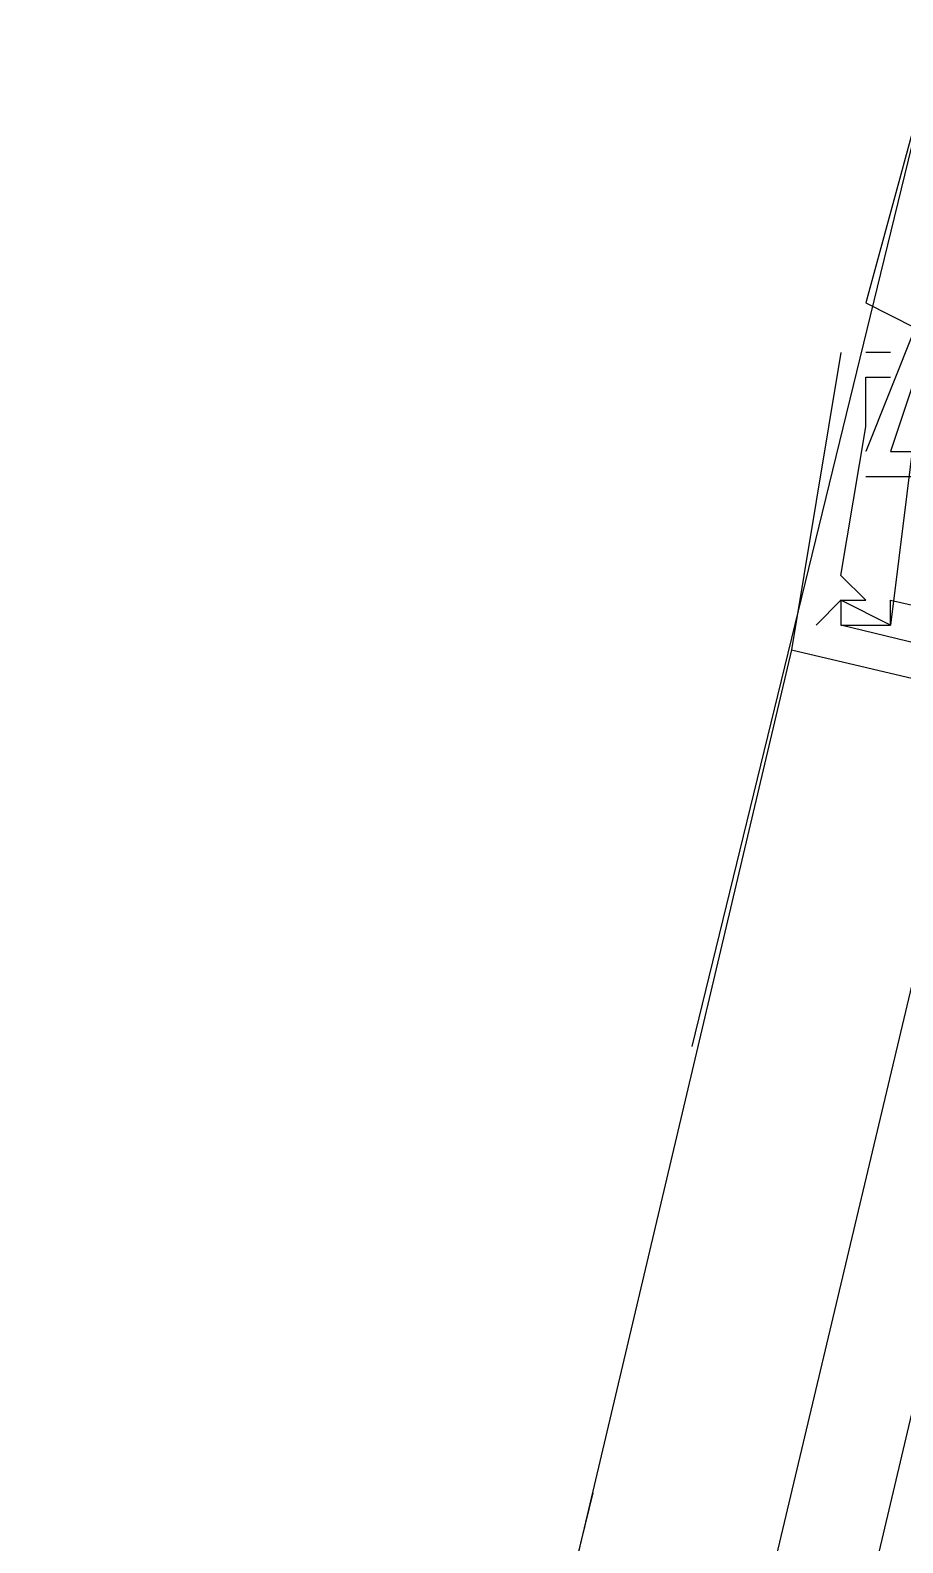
# Model space of a CAD drawing. Header units: feet. Extents: x -84 to 198, y -22 to 181.
# Drawn here: x 89.697 to 90.167, y 27.391 to 28.204 of the extents above; entities that cross this region are included whole.
import ezdxf

# ---------------------------------------------------------------- set-up
doc = ezdxf.new("R2010")
doc.units = ezdxf.units.FT
doc.layers.add('A-LINEA', color=7, linetype='CONTINUOUS')

msp = doc.modelspace()

# ---------------------------------------------------------------- linework, layer by layer
at = {"layer": 'A-LINEA'}
for p, q in [((90.0533, 27.6578), (90.1867, 28.2044)), ((90.1467, 28.0578), (90.1467, 28.0578)), ((90.1467, 28.0578), (90.1467, 28.0578)), ((90.1467, 28.0578), (90.1467, 28.0578)), ((90.1333, 28.0311), (90.1333, 28.0311)), ((90.1333, 28.0311), (90.1333, 28.0311)), ((90.1333, 28.0311), (90.1333, 28.0311)), ((90.16, 28.0311), (90.1467, 28.0311)), ((90.1467, 28.0311), (90.1467, 28.0311)), ((90.16, 28.0311), (90.1467, 28.0311)), ((90.1467, 28.0311), (90.1467, 28.0311)), ((90.16, 28.0311), (90.1467, 28.0311)), ((90.1467, 28.0311), (90.1467, 28.0311)), ((90.16, 28.0311), (90.16, 28.0311)), ((90.16, 28.0311), (90.16, 28.0311)), ((90.16, 28.0311), (90.16, 28.0311)), ((90.1467, 28.0178), (90.1467, 28.0178)), ((90.1467, 28.0178), (90.1467, 28.0178)), ((90.1467, 28.0178), (90.1467, 28.0178)), ((90.16, 28.0178), (90.16, 28.0178)), ((90.16, 28.0178), (90.16, 28.0178)), ((90.16, 28.0178), (90.16, 28.0178)), ((90.1467, 27.9911), (90.1467, 27.9911)), ((90.1467, 27.9911), (90.1467, 27.9911)), ((90.1467, 27.9911), (90.1467, 27.9911)), ((90.1467, 27.9778), (90.1467, 27.9778)), ((90.1467, 27.9778), (90.1467, 27.9778)), ((90.1467, 27.9778), (90.1467, 27.9778)), ((90.16, 27.9778), (90.16, 27.9778)), ((90.16, 27.9778), (90.16, 27.9778)), ((90.16, 27.9778), (90.16, 27.9778)), ((90.1467, 27.9644), (90.1733, 27.9644)), ((90.1467, 27.9644), (90.1467, 27.9644)), ((90.1467, 27.9644), (90.1733, 27.9644)), ((90.1467, 27.9644), (90.1467, 27.9644)), ((90.1467, 27.9644), (90.1733, 27.9644)), ((90.1467, 27.9644), (90.1467, 27.9644)), ((90.1333, 27.9111), (90.1333, 27.9111)), ((90.1333, 27.9111), (90.1333, 27.9111)), ((90.1333, 27.9111), (90.1333, 27.9111)), ((90.1333, 27.8978), (90.1333, 27.8978)), ((90.1333, 27.8978), (90.1333, 27.8978)), ((90.1333, 27.8978), (90.1333, 27.8978)), ((90.1333, 27.8978), (90.1333, 27.8978)), ((90.1333, 27.8978), (90.1333, 27.8978)), ((90.1333, 27.8978), (90.1333, 27.8978)), ((90.1467, 27.8978), (90.1467, 27.8978)), ((90.1467, 27.8978), (90.1467, 27.8978)), ((90.1467, 27.8978), (90.1467, 27.8978)), ((90.16, 27.8978), (90.16, 27.8978)), ((90.16, 27.8978), (90.16, 27.8978)), ((90.16, 27.8978), (90.16, 27.8978)), ((90.16, 27.8978), (90.16, 27.8978)), ((90.16, 27.8978), (90.16, 27.8978)), ((90.16, 27.8978), (90.16, 27.8978)), ((90.12, 27.8844), (90.12, 27.8844)), ((90.12, 27.8844), (90.12, 27.8844)), ((90.12, 27.8844), (90.12, 27.8844)), ((90.1333, 27.8844), (90.1333, 27.8844)), ((90.1333, 27.8844), (90.1333, 27.8844)), ((90.1333, 27.8844), (90.1333, 27.8844)), ((90.1333, 27.8844), (90.1333, 27.8844)), ((90.1333, 27.8844), (90.1333, 27.8844)), ((90.1333, 27.8844), (90.1333, 27.8844)), ((90.16, 27.8844), (90.16, 27.8844)), ((90.16, 27.8844), (90.16, 27.8844)), ((90.16, 27.8844), (90.16, 27.8844)), ((90.16, 27.8844), (90.16, 27.8844)), ((90.16, 27.8844), (90.16, 27.8844)), ((90.16, 27.8844), (90.16, 27.8844)), ((90.1067, 27.8711), (88.2933, 20.1911)), ((90.1067, 27.8711), (90.1067, 27.8711)), ((90.1067, 27.8711), (90.1067, 27.8711)), ((90.1067, 27.8711), (90.1067, 27.8711)), ((89.7867, 26.0711), (90.1733, 27.6978)), ((89.88, 26.9244), (90, 27.4178))]:
    msp.add_line(p, q, dxfattribs=at)
for points in [[(90.8667, 28.0444), (90.1867, 28.2044), (90.1467, 28.0578), (90.1733, 28.0444), (90.1467, 27.9778)], [(90.8667, 28.0444), (90.1867, 28.2044), (90.1467, 28.0578), (90.1733, 28.0444), (90.1467, 27.9778)], [(90.8667, 28.0444), (90.1867, 28.2044), (90.1467, 28.0578), (90.1733, 28.0444), (90.1467, 27.9778)], [(90.1867, 28.1644), (90.1733, 28.0578), (90.1867, 28.0578), (90.16, 27.9778), (90.1733, 27.9778)], [(90.1867, 28.1644), (90.1733, 28.0578), (90.1867, 28.0578), (90.16, 27.9778), (90.1733, 27.9778)], [(90.1867, 28.1644), (90.1733, 28.0578), (90.1867, 28.0578), (90.16, 27.9778), (90.1733, 27.9778)], [(90.1333, 28.0311), (90.1067, 27.8711), (90.7867, 27.7111), (90.7867, 27.7244), (90.7733, 27.7244)], [(90.1333, 28.0311), (90.1067, 27.8711), (90.7867, 27.7111), (90.7867, 27.7244), (90.7733, 27.7244)], [(90.1333, 28.0311), (90.1067, 27.8711), (90.7867, 27.7111), (90.7867, 27.7244), (90.7733, 27.7244)], [(90.12, 27.8844), (90.1333, 27.8978), (90.1467, 27.8978), (90.1333, 27.9111), (90.1467, 27.9911), (90.1467, 28.0178), (90.16, 28.0178)], [(90.12, 27.8844), (90.1333, 27.8978), (90.1467, 27.8978), (90.1333, 27.9111), (90.1467, 27.9911), (90.1467, 28.0178), (90.16, 28.0178)], [(90.12, 27.8844), (90.1333, 27.8978), (90.1467, 27.8978), (90.1333, 27.9111), (90.1467, 27.9911), (90.1467, 28.0178), (90.16, 28.0178)], [(90.1867, 28.0044), (90.1733, 27.9911), (90.16, 27.8844)], [(90.1867, 28.0044), (90.1733, 27.9911), (90.16, 27.8844)], [(90.1867, 28.0044), (90.1733, 27.9911), (90.16, 27.8844)], [(90.16, 27.8844), (90.1333, 27.8978), (90.1333, 27.8844), (90.16, 27.8844), (90.16, 27.8978), (90.5733, 27.8044), (90.56, 27.7911), (90.5733, 27.7911), (90.5733, 27.8044), (90.6667, 27.7778)], [(90.16, 27.8844), (90.1333, 27.8978), (90.1333, 27.8844), (90.16, 27.8844), (90.16, 27.8978), (90.5733, 27.8044), (90.56, 27.7911), (90.5733, 27.7911), (90.5733, 27.8044), (90.6667, 27.7778)], [(90.16, 27.8844), (90.1333, 27.8978), (90.1333, 27.8844), (90.16, 27.8844), (90.16, 27.8978), (90.5733, 27.8044), (90.56, 27.7911), (90.5733, 27.7911), (90.5733, 27.8044), (90.6667, 27.7778)], [(90.5867, 27.7911), (90.5733, 27.7778), (90.1333, 27.8844)], [(90.5867, 27.7911), (90.5733, 27.7778), (90.1333, 27.8844)], [(90.5867, 27.7911), (90.5733, 27.7778), (90.1333, 27.8844)], [(89.88, 26.0444), (90.2933, 27.7378), (90.28, 27.7511), (90.2667, 27.7511), (89.8667, 26.0578), (90.2667, 27.7511), (90.2533, 27.7511), (90.24, 27.7511), (89.84, 26.0578)]]:
    msp.add_lwpolyline(points, dxfattribs=at)

doc.saveas('drawing.dxf')
